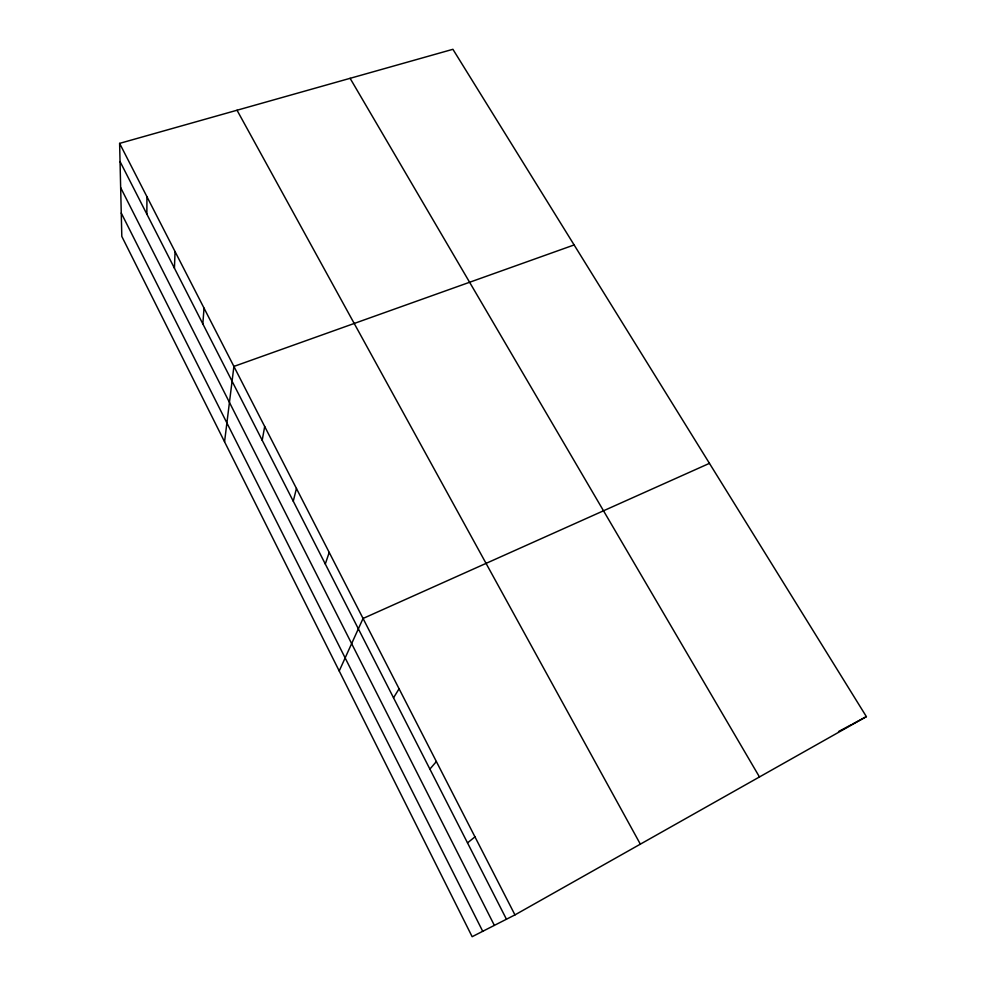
<?xml version="1.0" encoding="UTF-8"?>
<svg xmlns="http://www.w3.org/2000/svg" width="986" height="986" viewBox="0 0 986 986"><rect width="100%" height="100%" fill="white"/><g stroke="black" fill="none" stroke-linecap="round" stroke-linejoin="round"><path stroke-width="1.48" d="M146.852 214.122L146.939 196.695M174.423 268.204L175.064 251.59M202.82 323.876L204.04 308.137M224.561 441.777L233.904 366.422L574.123 244.947M262.202 440.298L264.692 426.494M293.261 501.208L296.441 488.477M325.294 564.017L329.213 552.431M339.221 670.973L363.058 618.468L709.452 463.346M393.525 697.805L399.084 688.783M429.884 769.105L436.367 761.549M467.512 842.87L474.969 836.867M514.951 914.897L866.386 716.637L452.907 49.3L119.614 143.377L121.808 236.406L472.146 936.7L514.951 914.897L119.614 143.377M838.531 731.563L851.682 724.513M853.013 723.798L866.386 716.637M350.104 78.313L759.466 776.956M237.034 110.235L640.345 844.152M120.046 161.556L506.447 919.223M120.662 187.648L494.368 925.386M121.266 213.05L482.733 931.314"/></g></svg>
